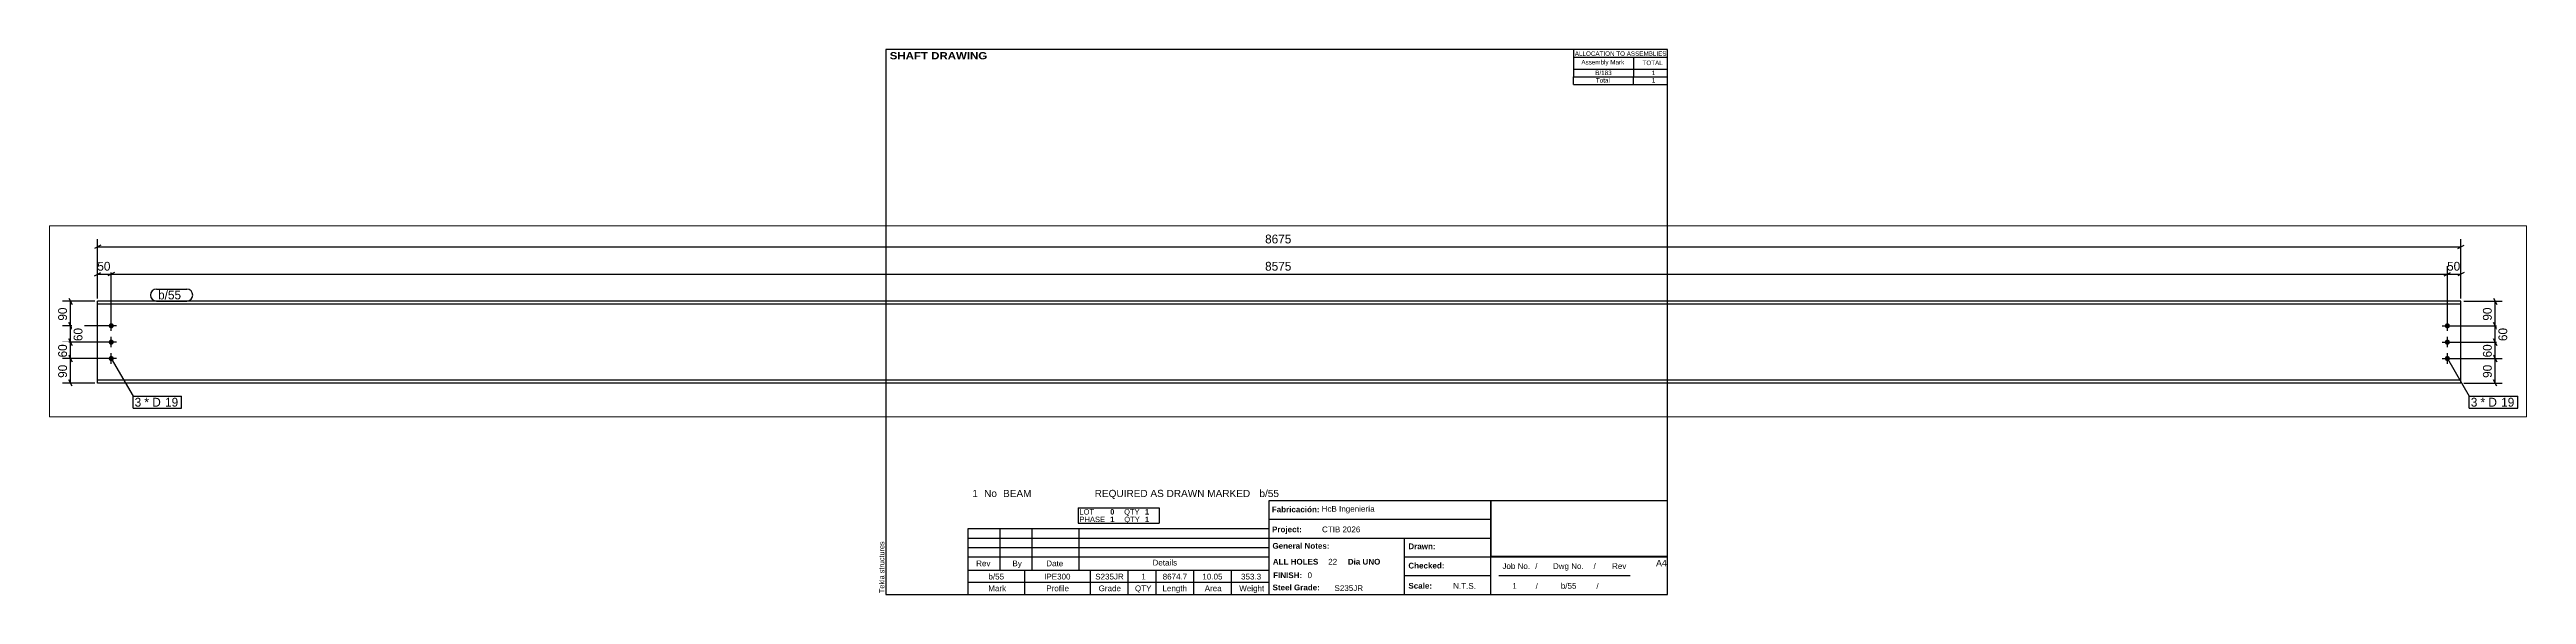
# Paper-space layout 'Layout1' of a CAD drawing. Header units: millimetres. Extents: x -302 to 607, y 5 to 205.
# The model-space entities are those that its viewports show. They can reach past a viewport. Long polylines and large blocks are cut down to what shows.
import ezdxf

# ---------------------------------------------------------------- set-up
doc = ezdxf.new("R2010")
doc.units = ezdxf.units.MM
doc.layers.add('Viewport layer', color=7, linetype='Continuous', plot=False)
doc.styles.add('Arial', font='ARIAL.TTF', dxfattribs={"height": 0.2})
doc.styles.add('Arial Black', font='ARIBLK.TTF', dxfattribs={"height": 0.2})
doc.styles.add('Arial Bold', font='ARIALBD.TTF', dxfattribs={"height": 0.2})
doc.styles.add('Comic Sans MS', font='COMIC.TTF', dxfattribs={"height": 0.2})

msp = doc.modelspace()

# ---------------------------------------------------------------- hatches: boundary and pattern name
at = {"linetype": 'Continuous'}
for points in [[(216.9, 334.6, -1), (235.9, 334.6, -1)], [(216.9, 274.6, -1), (235.9, 274.6, -1)], [(8791.6, 334.6, -1), (8810.6, 334.6, -1)], [(8791.6, 274.6, -1), (8810.6, 274.6, -1)], [(216.9, 214.6, -1), (235.9, 214.6, -1)], [(8791.6, 214.6, -1), (8810.6, 214.6, -1)]]:
    msp.add_hatch(color=3, dxfattribs=at).paths.add_polyline_path(points)

# ---------------------------------------------------------------- linework, layer by layer
at = {"color": 8, "linetype": 'Continuous'}
for p, q in [((176.4, 624.6), (8851.1, 624.6)), ((176.4, 434.6), (176.4, 553)), ((226.4, 344.6), (226.4, 553)), ((226.4, 344.6), (226.4, 553)), ((8801.1, 344.6), (8801.1, 553)), ((8851.1, 434.6), (8851.1, 553)), ((164.4, 518.6), (188.4, 530.6)), ((176.4, 524.6), (226.4, 524.6)), ((238.4, 530.6), (214.4, 518.6)), ((238.4, 530.6), (214.4, 518.6)), ((8789.1, 518.6), (8813.1, 530.6)), ((8801.1, 524.6), (8851.1, 524.6)), ((8863.1, 530.6), (8839.1, 518.6)), ((166.4, 424.6), (48, 424.6)), ((70.4, 436.6), (82.4, 412.6)), ((76.4, 334.6), (76.4, 424.6)), ((8861.1, 424.6), (9002, 424.6)), ((8970.4, 436.6), (8982.4, 412.6)), ((8976.4, 334.6), (8976.4, 424.6)), ((216.4, 334.6), (48, 334.6)), ((216.4, 274.6), (50.8, 274.6)), ((82.4, 322.6), (70.4, 346.6)), ((82.4, 262.6), (70.4, 286.6)), ((8811.1, 334.6), (9002, 334.6)), ((8811.1, 274.6), (9002, 274.6)), ((8982.4, 322.6), (8970.4, 346.6)), ((8970.4, 286.6), (8982.4, 262.6)), ((8976.4, 214.6), (8976.4, 274.6)), ((216.4, 214.6), (48, 214.6)), ((82.4, 202.6), (70.4, 226.6)), ((8811.1, 214.6), (9002, 214.6)), ((8982.4, 202.6), (8970.4, 226.6)), ((166.4, 124.6), (48, 124.6)), ((82.4, 112.6), (70.4, 136.6)), ((8861.1, 124.6), (9002, 124.6)), ((8982.4, 112.6), (8970.4, 136.6))]:
    msp.add_line(p, q, dxfattribs=at)
at = {"color": 7, "linetype": 'Continuous'}
for p, q in [((176.4, 124.6), (176.4, 424.6)), ((8851.1, 424.6), (176.4, 424.6)), ((8851.1, 413.9), (176.4, 413.9)), ((8851.1, 124.6), (8851.1, 424.6)), ((8851.1, 135.3), (176.4, 135.3)), ((8851.1, 124.6), (176.4, 124.6))]:
    msp.add_line(p, q, dxfattribs=at)
at = {"color": 3, "linetype": 'Continuous'}
for p, q in [((245.4, 334.6), (207.4, 334.6)), ((245.4, 274.6), (207.4, 274.6)), ((226.4, 315.6), (226.4, 353.6)), ((226.4, 255.6), (226.4, 293.6)), ((8782.1, 334.6), (8820.1, 334.6)), ((8782.1, 274.6), (8820.1, 274.6)), ((8801.1, 315.6), (8801.1, 353.6)), ((8801.1, 255.6), (8801.1, 293.6)), ((245.4, 214.6), (207.4, 214.6)), ((226.4, 195.6), (226.4, 233.6)), ((8782.1, 214.6), (8820.1, 214.6)), ((8801.1, 195.6), (8801.1, 233.6))]:
    msp.add_line(p, q, dxfattribs=at)

# ---------------------------------------------------------------- wipeouts: each hides what was drawn before it
at = {"color": 0}
for points in [[(338.5, 38), (338.5, 70), (312.4, 70), (312.4, 38)], [(8913.2, 38), (8913.2, 70), (8887.1, 70), (8887.1, 38)]]:
    msp.add_wipeout(points, dxfattribs=at)

# ---------------------------------------------------------------- next in the draw order: wipeouts: each hides what was drawn before it
for points in [[(4572.3, 630.6), (4572.3, 675.4), (4455.2, 675.4), (4455.2, 630.6)], [(8858.6, 530.6), (8858.6, 575.4), (8793.6, 575.4), (8793.6, 530.6)], [(497.7, 431.6), (497.7, 463.6), (398.4, 463.6), (398.4, 431.6)], [(70.4, 412), (25.6, 412), (25.6, 347.1), (70.4, 347.1)], [(8970.4, 412), (8925.6, 412), (8925.6, 347.1), (8970.4, 347.1)], [(8970.4, 277), (8925.6, 277), (8925.6, 212.1), (8970.4, 212.1)], [(338.5, 38), (338.5, 70), (312.4, 70), (312.4, 38)], [(8913.2, 38), (8913.2, 70), (8887.1, 70), (8887.1, 38)]]:
    msp.add_wipeout(points, dxfattribs=at)

# ---------------------------------------------------------------- next in the draw order: linework, layer by layer
at = {"color": 8, "linetype": 'Continuous'}
for p, q in [((8851.1, 434.6), (8851.1, 653)), ((8801.1, 344.6), (8801.1, 553)), ((8839.1, 618.6), (8863.1, 630.6)), ((226.4, 524.6), (8801.1, 524.6)), ((8789.1, 518.6), (8813.1, 530.6)), ((216.4, 334.6), (50.8, 334.6)), ((70.4, 346.6), (82.4, 322.6)), ((76.4, 274.6), (76.4, 334.6)), ((8811.1, 334.6), (9004.8, 334.6)), ((8811.1, 274.6), (9004.8, 274.6)), ((8970.4, 346.6), (8982.4, 322.6)), ((8982.4, 262.6), (8970.4, 286.6)), ((8976.4, 274.6), (8976.4, 334.6)), ((8811.1, 214.6), (9002, 214.6)), ((8970.4, 226.6), (8982.4, 202.6)), ((8976.4, 124.6), (8976.4, 214.6))]:
    msp.add_line(p, q, dxfattribs=at)

# ---------------------------------------------------------------- next in the draw order: texts
at = {"color": 3, "style": 'Comic Sans MS'}
for s, p in [('8675', (4461.6, 637)), ('50', (8800, 537))]:
    msp.add_text(s, height=32.38, dxfattribs=at).set_placement(p)
for s, p in [('90', (64, 353.5)), ('90', (8964, 353.5)), ('60', (8964, 218.5))]:
    msp.add_text(s, height=32.38, rotation=90.00021, dxfattribs=at).set_placement(p)

# ---------------------------------------------------------------- next in the draw order: wipeouts: each hides what was drawn before it
at = {"color": 0}
for points in [[(497.7, 431.6), (497.7, 463.6), (398.4, 463.6), (398.4, 431.6)], [(414.3, 38), (414.3, 70), (348.1, 70), (348.1, 38)], [(8989, 38), (8989, 70), (8922.8, 70), (8922.8, 38)]]:
    msp.add_wipeout(points, dxfattribs=at)

# ---------------------------------------------------------------- next in the draw order: linework, layer by layer
at = {"color": 7, "linetype": 'Continuous'}
for p, q in [((392.4, 469.6), (503.7, 469.6)), ((392.4, 425.6), (503.7, 425.6))]:
    msp.add_line(p, q, dxfattribs=at)
for centre, start, end in [((392.4, 447.6), 90, 270), ((503.7, 447.6), 270, 90)]:
    msp.add_arc(centre, 22, start, end, dxfattribs=at)

# ---------------------------------------------------------------- next in the draw order: texts
at = {"color": 3, "style": 'Comic Sans MS'}
msp.add_text('b/55', height=32.38, dxfattribs=at).set_placement((398.4, 431.6))

# ---------------------------------------------------------------- next in the draw order: wipeouts: each hides what was drawn before it
at = {"color": 0}
for points in [[(233.9, 530.6), (233.9, 575.4), (168.9, 575.4), (168.9, 530.6)], [(4572.3, 530.6), (4572.3, 575.4), (4455.2, 575.4), (4455.2, 530.6)], [(127.2, 337), (82.4, 337), (82.4, 272.1), (127.2, 272.1)], [(9027.2, 337), (8982.4, 337), (8982.4, 272.1), (9027.2, 272.1)], [(8970.4, 202), (8925.6, 202), (8925.6, 137.1), (8970.4, 137.1)], [(414.3, 38), (414.3, 70), (348.1, 70), (348.1, 38)], [(8989, 38), (8989, 70), (8922.8, 70), (8922.8, 38)]]:
    msp.add_wipeout(points, dxfattribs=at)

# ---------------------------------------------------------------- next in the draw order: linework, layer by layer
at = {"color": 8, "linetype": 'Continuous'}
for p, q in [((176.4, 434.6), (176.4, 653)), ((188.4, 630.6), (164.4, 618.6)), ((216.4, 274.6), (48, 274.6)), ((70.4, 286.6), (82.4, 262.6)), ((76.4, 214.6), (76.4, 274.6))]:
    msp.add_line(p, q, dxfattribs=at)
at = {"color": 7, "linetype": 'Continuous'}
for p, q in [((226.4, 214.6), (306.4, 76)), ((8801.1, 214.6), (8881.1, 76)), ((306.4, 32), (306.4, 76)), ((8881.1, 32), (8881.1, 76))]:
    msp.add_line(p, q, dxfattribs=at)

# ---------------------------------------------------------------- next in the draw order: texts
at = {"color": 3, "style": 'Comic Sans MS'}
for s, height, p in [('50', 32.38, (175.3, 537)), ('8575', 32.38, (4461.6, 537)), ('3', 32.4, (312.4, 38)), ('3', 32.4, (8887.1, 38))]:
    msp.add_text(s, height=height, dxfattribs=at).set_placement(p)
for s, p in [('60', (120.8, 278.5)), ('60', (9020.8, 278.5)), ('90', (8964, 143.5))]:
    msp.add_text(s, height=32.38, rotation=90.00021, dxfattribs=at).set_placement(p)

# ---------------------------------------------------------------- next in the draw order: wipeouts: each hides what was drawn before it
at = {"color": 0}
for points in [[(469.1, 38), (469.1, 70), (423.9, 70), (423.9, 38)], [(9043.8, 38), (9043.8, 70), (8998.6, 70), (8998.6, 38)]]:
    msp.add_wipeout(points, dxfattribs=at)

# ---------------------------------------------------------------- next in the draw order: wipeouts: each hides what was drawn before it
for points in [[(70.4, 277), (25.6, 277), (25.6, 212.1), (70.4, 212.1)], [(469.1, 38), (469.1, 70), (423.9, 70), (423.9, 38)], [(9043.8, 38), (9043.8, 70), (8998.6, 70), (8998.6, 38)]]:
    msp.add_wipeout(points, dxfattribs=at)

# ---------------------------------------------------------------- next in the draw order: linework, layer by layer
at = {"color": 8, "linetype": 'Continuous'}
for p, q in [((216.4, 214.6), (48, 214.6)), ((70.4, 226.6), (82.4, 202.6)), ((76.4, 124.6), (76.4, 214.6))]:
    msp.add_line(p, q, dxfattribs=at)
at = {"color": 7, "linetype": 'Continuous'}
for p, q in [((306.4, 76), (484.7, 76)), ((306.4, 32), (484.7, 32)), ((484.7, 32), (484.7, 76)), ((8881.1, 76), (9059.4, 76)), ((8881.1, 32), (9059.4, 32)), ((9059.4, 32), (9059.4, 76))]:
    msp.add_line(p, q, dxfattribs=at)

# ---------------------------------------------------------------- next in the draw order: texts
at = {"color": 3, "style": 'Comic Sans MS'}
msp.add_text('60', height=32.38, rotation=90.00021, dxfattribs=at).set_placement((64, 218.5))
for s, p in [('* D', (348.1, 38)), ('19', (423.9, 38)), ('* D', (8922.8, 38)), ('19', (8998.6, 38))]:
    msp.add_text(s, height=32.38, dxfattribs=at).set_placement(p)

# ---------------------------------------------------------------- next in the draw order: wipeouts: each hides what was drawn before it
at = {"color": 0}
msp.add_wipeout([(70.4, 202), (25.6, 202), (25.6, 137.1), (70.4, 137.1)], dxfattribs=at)

# ---------------------------------------------------------------- next in the draw order: texts
at = {"color": 3, "style": 'Comic Sans MS'}
msp.add_text('90', height=32.38, rotation=90.00021, dxfattribs=at).set_placement((64, 143.5))

psp = doc.layouts.get("Layout1")

# ---------------------------------------------------------------- linework, layer by layer
at = {"color": 5, "linetype": 'Continuous'}
for p, q in [((292, 205), (5, 205)), ((5, 205), (5, 5)), ((292, 5), (292, 205)), ((5, 5), (292, 5))]:
    psp.add_line(p, q, dxfattribs=at)
at = {"color": 7, "linetype": 'Continuous'}
for p, q in [((257.51, 205), (257.51, 197.75)), ((257.57, 202.24), (292, 202.24)), ((279.49, 202.24), (279.49, 197.75)), ((257.51, 197.75), (257.51, 195)), ((257.51, 192.23), (257.51, 194.99)), ((257.51, 192.23), (292, 192.23)), ((257.54, 194.99), (292, 194.99)), ((257.57, 197.75), (292, 197.75)), ((279.49, 197.75), (279.49, 195)), ((279.49, 192.23), (279.49, 194.99)), ((75.68, 36.74), (105.35, 36.74)), ((75.68, 36.74), (75.68, 33.98)), ((105.35, 36.74), (105.35, 33.98)), ((145.72, 5), (145.72, 39.5)), ((145.75, 39.5), (292, 39.5)), ((227.14, 5), (227.14, 39.5)), ((35.31, 13.97), (35.31, 29.15)), ((35.31, 29.15), (145.71, 29.15)), ((47.04, 13.97), (47.04, 29.15)), ((58.77, 13.97), (58.77, 29.15)), ((75.68, 33.98), (75.68, 31.22)), ((75.68, 31.22), (105.35, 31.22)), ((76.02, 13.97), (76.02, 29.15)), ((105.35, 33.98), (105.35, 31.22)), ((145.71, 13.97), (145.71, 29.15)), ((145.72, 32.6), (227.14, 32.6)), ((35.31, 25.7), (145.71, 25.7)), ((35.31, 22.25), (145.71, 22.25)), ((35.31, 18.8), (145.71, 18.8)), ((145.72, 25.7), (227.14, 25.7)), ((195.4, 5), (195.4, 25.7)), ((195.4, 18.8), (292, 18.8)), ((35.31, 13.96), (145.71, 13.97)), ((35.31, 9.49), (35.31, 13.96)), ((35.31, 9.48), (145.72, 9.49)), ((35.31, 5), (35.31, 9.48)), ((56.01, 9.49), (56.01, 13.97)), ((56.01, 5), (56.01, 9.48)), ((80.16, 9.49), (80.16, 13.97)), ((80.16, 5), (80.16, 9.48)), ((93.96, 9.49), (93.96, 13.97)), ((93.96, 5), (93.96, 9.48)), ((104.31, 9.49), (104.31, 13.97)), ((104.31, 5), (104.31, 9.48)), ((118.11, 9.49), (118.11, 13.97)), ((118.11, 5), (118.11, 9.48)), ((131.91, 9.49), (131.91, 13.97)), ((131.91, 5), (131.91, 9.48)), ((195.4, 11.9), (227.14, 11.9)), ((229.99, 11.92), (278.29, 11.92))]:
    psp.add_line(p, q, dxfattribs=at)
at = {"color": 2, "linetype": 'Continuous'}
for p, q in [((227.28, 39.46), (291.86, 39.46)), ((227.29, 19.02), (227.29, 39.46)), ((291.96, 19.03), (291.96, 39.47)), ((227.28, 19.03), (291.86, 19.03))]:
    psp.add_line(p, q, dxfattribs=at)

# ---------------------------------------------------------------- texts
at = {"color": 7}
for s, height, style, p in [(' SHAFT DRAWING', 2.6342, 'Arial Black', (5.3, 201.42)), ('ALLOCATION TO ASSEMBLIES', 1.6475, 'Arial', (257.95, 202.68)), ('Assembly Mark', 1.6475, 'Arial', (260.35, 199.52)), ('TOTAL', 1.648, 'Arial', (282.81, 199.28)), ('1', 2.64, 'Arial', (36.8, 40.76)), ('No', 2.636, 'Arial', (41.13, 40.76)), ('BEAM', 2.636, 'Arial', (48.08, 40.76)), ('REQUIRED AS DRAWN MARKED', 2.636, 'Arial', (81.71, 40.76)), ('b/55', 2.636, 'Arial', (142.18, 40.76)), ('b/55', 2.109, 'Arial', (42.71, 10.5)), ('IPE300', 2.109, 'Arial', (63.17, 10.5)), ('S235JR', 2.109, 'Arial', (81.91, 10.5)), ('1', 2.11, 'Arial', (98.86, 10.5)), ('8674.7', 2.109, 'Arial', (106.66, 10.5)), ('10.05', 2.109, 'Arial', (121.24, 10.5)), ('353.3', 2.109, 'Arial', (135.43, 10.5)), ('FINISH:', 2.107, 'Arial Bold', (147.22, 11)), ('0', 2.11, 'Arial', (159.84, 11))]:
    psp.add_text(s, height=height, dxfattribs=dict(at, style=style)).set_placement(p)
at = {"color": 7, "linetype": 'Continuous'}
for s, height, style, p in [('B/183', 1.648, 'Arial', (265.45, 195.63)), ('Total', 1.648, 'Arial', (265.67, 192.88)), ('1', 1.65, 'Arial', (286.21, 192.88)), ('1', 1.65, 'Arial', (286.23, 195.63)), ('Fabricación:', 2.1074, 'Arial Bold', (146.73, 35.16)), ('HcB Ingeniería', 2.1088, 'Arial', (165.02, 35.36)), ('LOT', 1.977, 'Arial', (76.13, 34.33)), ('PHASE', 1.977, 'Arial', (76.13, 31.57)), ('0', 1.98, 'Arial Bold', (87.41, 34.33)), ('1', 1.98, 'Arial Bold', (87.41, 31.57)), ('QTY', 1.977, 'Arial', (92.51, 34.33)), ('QTY', 1.977, 'Arial', (92.58, 31.57)), ('1', 1.98, 'Arial Bold', (100.18, 34.33)), ('1', 1.98, 'Arial Bold', (100.18, 31.57)), ('Project:', 2.107, 'Arial Bold', (146.81, 27.83)), ('CTIB 2026', 2.109, 'Arial', (165.14, 27.83)), ('General Notes:', 2.1074, 'Arial Bold', (146.96, 21.78)), ('Drawn:', 2.107, 'Arial Bold', (196.85, 21.62)), ('Rev', 2.109, 'Arial', (38.21, 15.35)), ('By', 2.109, 'Arial', (51.53, 15.35)), ('Date', 2.109, 'Arial', (63.94, 15.35)), ('Details', 2.109, 'Arial', (102.96, 15.63)), ('ALL HOLES', 2.107, 'Arial Bold', (147.1, 15.96)), ('22', 2.109, 'Arial', (167.43, 15.96)), ('Dia UNO', 2.107, 'Arial Bold', (174.62, 15.96)), ('Scale:', 2.107, 'Arial Bold', (196.85, 7.13)), ('Checked:', 2.107, 'Arial Bold', (196.85, 14.53)), ('N.T.S.', 2.109, 'Arial', (213.29, 7.08)), ('Job No.', 2.109, 'Arial', (231.37, 14.37)), ('1', 2.11, 'Arial', (235.04, 7.08)), ('/', 2.11, 'Arial', (243.42, 14.37)), ('/', 1.98, 'Arial', (243.58, 7.08)), ('Dwg No.', 2.109, 'Arial', (249.91, 14.37)), ('b/55', 2.109, 'Arial', (252.8, 7.08)), ('/', 2.11, 'Arial', (264.81, 14.37)), ('/', 1.98, 'Arial', (265.88, 7.08)), ('Rev', 2.109, 'Arial', (271.61, 14.37)), ('A4', 2.307, 'Arial', (287.76, 15.38)), ('Mark', 2.109, 'Arial', (42.64, 6.19)), ('Profile', 2.109, 'Arial', (63.95, 6.19)), ('Grade', 2.109, 'Arial', (83.16, 6.19)), ('QTY', 2.109, 'Arial', (96.49, 6.19)), ('Length', 2.109, 'Arial', (106.58, 6.19)), ('Area', 2.109, 'Arial', (122.09, 6.19)), ('Weight', 2.109, 'Arial', (134.77, 6.19)), ('Steel Grade:', 2.1074, 'Arial Bold', (147.01, 6.52)), ('S235JR', 2.109, 'Arial', (169.74, 6.28))]:
    psp.add_text(s, height=height, dxfattribs=dict(at, style=style)).set_placement(p)
at = {"color": 174, "linetype": 'Continuous', "style": 'Arial'}
psp.add_text('Tekla structures', height=1.9102, rotation=90, dxfattribs=at).set_placement((4.5, 5.5))

# ---------------------------------------------------------------- viewports
at = {"layer": 'Viewport layer', "view_target_point": (4545.72, 350.48)}
psp.add_viewport(center=(152.67, 105.19), size=(909.14, 70.096), view_center_point=(0, 0), view_height=700.96, dxfattribs=at)

doc.saveas('drawing.dxf')
